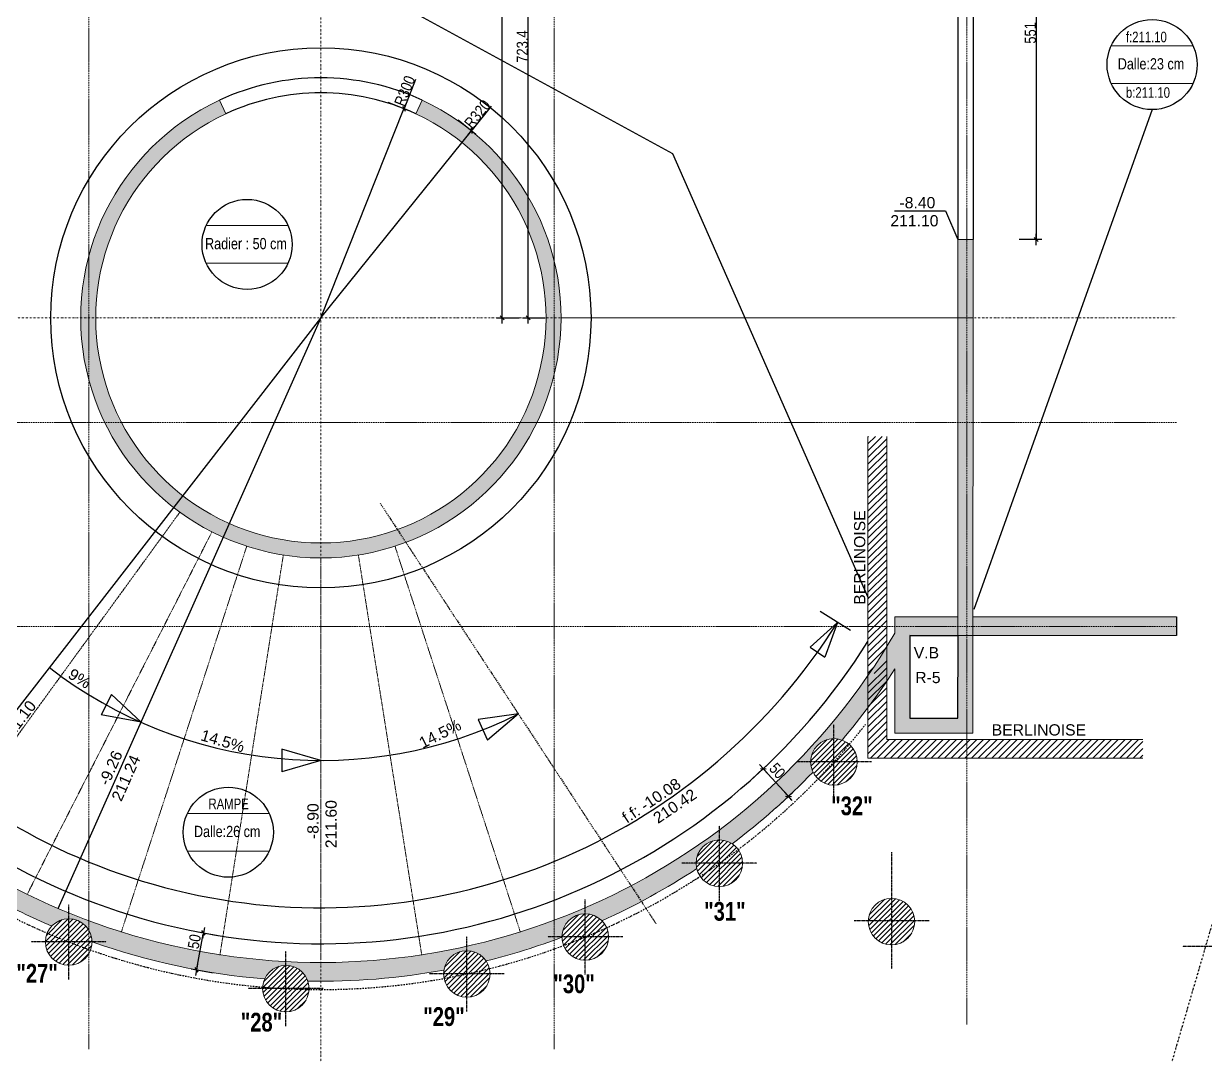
# Model space of a CAD drawing. Header units: millimetres. Extents: x -26249 to 60250, y -21218 to 23336.
# Drawn here: x -8854 to -7279, y 19301 to 20676 of the extents above; entities that cross this region are included whole.
import ezdxf
from ezdxf.enums import TextEntityAlignment as Align

# ---------------------------------------------------------------- set-up
doc = ezdxf.new("R2010")
doc.units = ezdxf.units.MM
for name, pattern in [('CACHEX2', [19.05, 12.7, -6.35]), ('Style de ligne -6', [1.04164, 0.625, -0.20828, 0.06943, -0.13893]), ('TIRETPTX2', [50.8, 25.4, -12.7, 0, -12.7]), ('VW-02', [0.69435, 0.48607, -0.20828])]:
    doc.linetypes.add(name, pattern=pattern)
for name, color, linetype in [('01_cote_gen', 4, 'Continuous'), ('01_linteaux', 2, 'Continuous'), ('01_murs_sup', 2, 'CACHEX2'), ('01_poch_murs', 253, 'Continuous'), ('01_texte', 230, 'Continuous'), ('AA_COTES', 2, 'Continuous')]:
    doc.layers.add(name, color=color, linetype=linetype)
for name, color, linetype, lineweight in [('01_murs_coup', 5, 'Continuous', 60), ('01_PIEUX', 5, 'Continuous', 60), ('B Général', 7, 'Continuous', 5)]:
    doc.layers.add(name, color=color, linetype=linetype, lineweight=lineweight)
doc.styles.add('Eurostile', font='')
doc.styles.add('impact', font='impact.ttf')
doc.styles.add('MATTE_TXT', font='arial.ttf')
doc.styles.add('STYLE2', font='ARIALN.TTF')
doc.styles.get('Eurostile').set_extended_font_data('Eurostile')
doc.dimstyles.new('JB50', dxfattribs={"dimscale": 0.1, "dimtxt": 150, "dimasz": 15, "dimexe": 0.1, "dimexo": 0.1, "dimgap": 0.09, "dimtad": 1, "dimdec": 1, "dimdsep": 46, "dimtxsty": 'STYLE2', "dimblk1": 'BOND_G', "dimblk2": 'BOND_D', "dimsah": 1, "dimcen": 1.5, "dimdle": 0.01, "dimse1": 1, "dimse2": 1, "dimclrd": 4, "dimclre": 2, "dimclrt": 6, "dimazin": 2, "dimtfac": 2.333333, "dimtdec": 1, "dimtix": 1, "dimtmove": 2, "dimatfit": 3, "dimldrblk": 'BOND_G', "dimfxl": 1, "dimtolj": 1, "dimtzin": 0, "dimarcsym": 0})

# ---------------------------------------------------------------- blocks, each defined once
blk = doc.blocks.new('BOND_D')
at = {"layer": 'AA_COTES', "color": 0}
for p, q in [((5, 0), (-5, 0)), ((-1.8, -1.8), (1.8, 1.8)), ((0, 5), (0, -15))]:
    blk.add_line(p, q, dxfattribs=at)
blk = doc.blocks.new('*D96')
at = {"layer": '01_cote_gen', "color": 4, "lineweight": -2, "ltscale": 3, "transparency": 16777216}
for p, q in [((-8230.8, 20566.3), (-8256.1, 20534.8)), ((-8457.6, 20284.2), (-8257, 20533.6))]:
    blk.add_line(p, q, dxfattribs=at)
at = {"layer": 'Defpoints', "color": 0, "ltscale": 3, "transparency": 16777216}
for p in [(-8257, 20533.6), (-8457.6, 20284.2)]:
    blk.add_point(p, dxfattribs=at)
at = {"layer": '01_cote_gen', "color": 4, "lineweight": -2, "ltscale": 3, "transparency": 16777216, "xscale": 1.5, "yscale": 1.5, "zscale": 1.5, "rotation": 231.1900700336635}
blk.add_blockref('BOND_D', (-8257, 20533.6), dxfattribs=at)
at = {"layer": '01_cote_gen', "color": 6, "ltscale": 3, "transparency": 16777216, "insert": (-8248.9, 20555.9), "char_height": 15, "attachment_point": 5, "rotation": 51.1901, "style": 'STYLE2'}
blk.add_mtext('\\A1;R320', dxfattribs=at)
blk = doc.blocks.new('BOND_G')
at = {"layer": 'AA_COTES', "color": 0}
for p, q in [((0, -5), (0, 15)), ((5, 0), (-5, 0)), ((1.8, 1.8), (-1.8, -1.8))]:
    blk.add_line(p, q, dxfattribs=at)
blk = doc.blocks.new('*D360')
at = {"layer": '01_cote_gen', "color": 4, "lineweight": -2, "ltscale": 3, "transparency": 16777216}
blk.add_line((-7504.4, 20938.1), (-7504.4, 20390.1), dxfattribs=at)
at = {"layer": 'Defpoints', "color": 0, "ltscale": 3, "transparency": 16777216}
for p in [(-7536.3, 20939.6), (-7588.6, 20388.6), (-7504.4, 20388.6)]:
    blk.add_point(p, dxfattribs=at)
at = {"layer": '01_cote_gen', "color": 4, "lineweight": -2, "ltscale": 3, "transparency": 16777216, "xscale": 1.5, "yscale": 1.5, "zscale": 1.5}
for name, p, rotation in [('BOND_G', (-7504.4, 20939.6), 90), ('BOND_D', (-7504.4, 20388.6), 270)]:
    blk.add_blockref(name, p, dxfattribs=dict(at, rotation=rotation))
at = {"layer": '01_cote_gen', "color": 6, "ltscale": 3, "transparency": 16777216, "insert": (-7512.1, 20664.1), "char_height": 15, "attachment_point": 5, "rotation": 90, "style": 'STYLE2'}
blk.add_mtext('\\A1;551', dxfattribs=at)
blk = doc.blocks.new('*D368')
at = {"layer": '01_cote_gen', "color": 4, "lineweight": -2, "ltscale": 3, "transparency": 16777216}
blk.add_line((-8622.7, 19416.5), (-8614.3, 19462.8), dxfattribs=at)
at = {"layer": 'Defpoints', "color": 0, "ltscale": 3, "transparency": 16777216}
for p in [(-8614, 19464.3), (-8611.3, 19463.8), (-8620.2, 19414.6)]:
    blk.add_point(p, dxfattribs=at)
at = {"layer": '01_cote_gen', "color": 4, "lineweight": -2, "ltscale": 3, "transparency": 16777216, "xscale": 1.5, "yscale": 1.5, "zscale": 1.5}
for name, p, rotation in [('BOND_D', (-8614, 19464.3), 79.7154607917483), ('BOND_G', (-8623, 19415.1), 259.7154607917483)]:
    blk.add_blockref(name, p, dxfattribs=dict(at, rotation=rotation))
at = {"layer": '01_cote_gen', "color": 6, "ltscale": 3, "transparency": 16777216, "insert": (-8626.1, 19452.9), "char_height": 15, "attachment_point": 5, "rotation": 79.7155, "style": 'STYLE2'}
blk.add_mtext('\\A1;50', dxfattribs=at)
blk = doc.blocks.new('*D369')
at = {"layer": '01_cote_gen', "color": 4, "lineweight": -2, "ltscale": 3, "transparency": 16777216}
blk.add_line((-7867.1, 19682.1), (-7835.4, 19647.4), dxfattribs=at)
at = {"layer": 'Defpoints', "color": 0, "ltscale": 3, "transparency": 16777216}
for p in [(-7877, 19675.1), (-7843.3, 19638.2), (-7834.4, 19646.3)]:
    blk.add_point(p, dxfattribs=at)
at = {"layer": '01_cote_gen', "color": 4, "lineweight": -2, "ltscale": 3, "transparency": 16777216, "xscale": 1.5, "yscale": 1.5, "zscale": 1.5}
for name, p, rotation in [('BOND_G', (-7868.1, 19683.2), 132.3979112276297), ('BOND_D', (-7834.4, 19646.3), 312.3979112276297)]:
    blk.add_blockref(name, p, dxfattribs=dict(at, rotation=rotation))
at = {"layer": '01_cote_gen', "color": 6, "ltscale": 3, "transparency": 16777216, "insert": (-7849.3, 19680.5), "char_height": 15, "attachment_point": 5, "rotation": 312.3979, "style": 'STYLE2'}
blk.add_mtext('\\A1;50', dxfattribs=at)
blk = doc.blocks.new('*D125')
at = {"layer": '01_cote_gen', "color": 4, "lineweight": -2, "ltscale": 3, "transparency": 16777216}
blk.add_line((-8181.3, 20285.7), (-8181.3, 21006.1), dxfattribs=at)
at = {"layer": 'Defpoints', "color": 0, "ltscale": 3, "transparency": 16777216}
for p in [(-8181.3, 21007.6), (-8121.4, 21007.6), (-8114.2, 20284.2)]:
    blk.add_point(p, dxfattribs=at)
at = {"layer": '01_cote_gen', "color": 4, "lineweight": -2, "ltscale": 3, "transparency": 16777216, "xscale": 1.5, "yscale": 1.5, "zscale": 1.5}
for name, p, rotation in [('BOND_D', (-8181.3, 21007.6), 90), ('BOND_G', (-8181.3, 20284.2), 270)]:
    blk.add_blockref(name, p, dxfattribs=dict(at, rotation=rotation))
at = {"layer": '01_cote_gen', "color": 6, "ltscale": 3, "transparency": 16777216, "insert": (-8189, 20645.9), "char_height": 15, "attachment_point": 5, "rotation": 90, "style": 'STYLE2'}
blk.add_mtext('\\A1;723.4', dxfattribs=at)
blk = doc.blocks.new('*D127')
at = {"layer": '01_cote_gen', "color": 4, "lineweight": -2, "ltscale": 3, "transparency": 16777216}
blk.add_line((-8216, 20285.7), (-8216, 21504.7), dxfattribs=at)
at = {"layer": 'Defpoints', "color": 0, "ltscale": 3, "transparency": 16777216}
for p in [(-8216, 21506.2), (-8165.4, 21506.2), (-8266.1, 20284.2)]:
    blk.add_point(p, dxfattribs=at)
at = {"layer": '01_cote_gen', "color": 4, "lineweight": -2, "ltscale": 3, "transparency": 16777216, "xscale": 1.5, "yscale": 1.5, "zscale": 1.5}
for name, p, rotation in [('BOND_D', (-8216, 21506.2), 90), ('BOND_G', (-8216, 20284.2), 270)]:
    blk.add_blockref(name, p, dxfattribs=dict(at, rotation=rotation))
at = {"layer": '01_cote_gen', "color": 6, "ltscale": 3, "transparency": 16777216, "insert": (-8223.5, 20933.6), "char_height": 15, "attachment_point": 5, "rotation": 90, "style": 'STYLE2'}
blk.add_mtext('\\A1;1222', dxfattribs=at)
blk = doc.blocks.new('*D390')
at = {"layer": '01_cote_gen', "color": 4, "lineweight": -2, "ltscale": 3, "transparency": 16777216}
for p, q in [((-8331.4, 20602), (-8346.3, 20564.4)), ((-8457.6, 20284.2), (-8346.8, 20563.1))]:
    blk.add_line(p, q, dxfattribs=at)
at = {"layer": 'Defpoints', "color": 0, "ltscale": 3, "transparency": 16777216}
for p in [(-8346.8, 20563.1), (-8457.6, 20284.2)]:
    blk.add_point(p, dxfattribs=at)
at = {"layer": '01_cote_gen', "color": 4, "lineweight": -2, "ltscale": 3, "transparency": 16777216, "xscale": 1.5, "yscale": 1.5, "zscale": 1.5, "rotation": 248.3356459759914}
blk.add_blockref('BOND_D', (-8346.8, 20563.1), dxfattribs=at)
at = {"layer": '01_cote_gen', "color": 6, "ltscale": 3, "transparency": 16777216, "insert": (-8345.7, 20586.8), "char_height": 15, "attachment_point": 5, "rotation": 68.3356, "style": 'STYLE2'}
blk.add_mtext('\\A1;R300', dxfattribs=at)

msp = doc.modelspace()

# ---------------------------------------------------------------- hatches: boundary and pattern name
at = {"layer": '01_poch_murs', "ltscale": 3}
h = msp.add_hatch(color=256, dxfattribs=at)
h.dxf.hatch_style = 1
h.paths.add_polyline_path([(-8448.556, 21941.019, -0.07397164), (-8457.58, 21942.362), (-8457.58, 21927.895, -0.00212721), (-8448.556, 21932.255)])
h.paths.add_polyline_path([(-8230.64, 22011.117), (-8235.35, 22035.713, 0.00914903), (-8277.816, 22024.154, -0.39481521), (-8308.747, 21995.22), (-8308.747, 21988.383, -0.01727336)])
h.paths.add_polyline_path([(-8225.63, 22038.125, 0.00208166), (-8235.35, 22035.713), (-8230.64, 22011.117, -0.00212598), (-8220.922, 22013.54)])
h.paths.add_polyline_path([(-7232.972, 20126.732), (-7202.992, 20126.732), (-7202.992, 20164.232), (-7232.972, 20164.232)], flags=9)
h.paths.add_polyline_path([(-7233.235, 20735.945), (-7202.699, 20735.945), (-7202.699, 20775.02), (-7233.235, 20775.02)], flags=9)
h.paths.add_polyline_path([(-7232.972, 20884.732), (-7203.008, 20884.732), (-7203.008, 20922.232), (-7232.972, 20922.232)], flags=9)
h.paths.add_polyline_path([(-7233.158, 21494.732), (-7204.212, 21494.732), (-7204.212, 21532.232), (-7233.158, 21532.232)], flags=9)
h.paths.add_polyline_path([(-7919.834, 21054.818), (-7887.677, 21054.818), (-7887.677, 21107.318), (-7919.834, 21107.318)], flags=9)
h.paths.add_polyline_path([(-8050.667, 19604.361), (-7970.729, 19658.029), (-7983.698, 19677.346), (-8063.636, 19623.678)], flags=9)
h.paths.add_polyline_path([(-7329.452, 21874.57), (-7287.372, 21874.57), (-7287.372, 21927.07), (-7329.452, 21927.07)], flags=9)
h.paths.add_polyline_path([(-8008.48, 21949.29), (-7936.728, 21949.29), (-7936.728, 21972.266), (-8008.48, 21972.266)], flags=9)
h.paths.add_polyline_path([(-8042.643, 21972.749), (-7946.356, 21972.749), (-7946.356, 21996.032), (-8042.643, 21996.032)], flags=9)
h.paths.add_polyline_path([(-7671.479, 21948.377), (-7599.728, 21948.377), (-7599.728, 21971.353), (-7671.479, 21971.353)], flags=9)
h.paths.add_polyline_path([(-7705.64, 21971.849), (-7609.358, 21971.849), (-7609.358, 21995.117), (-7705.64, 21995.117)], flags=9)
h.paths.add_polyline_path([(-7727.917, 19897.988), (-7727.917, 20031.52), (-7751.2, 20031.52), (-7751.2, 19897.988)], flags=9)
h.paths.add_polyline_path([(-7567.544, 19723.359), (-7434.013, 19723.359), (-7434.013, 19746.642), (-7567.544, 19746.642)], flags=9)
h.paths.add_polyline_path([(-7669.371, 19793.263), (-7627.978, 19793.263), (-7627.978, 19816.147), (-7669.371, 19816.147)], flags=9)
h.paths.add_polyline_path([(-7671.307, 19826.583), (-7630.032, 19826.583), (-7630.032, 19849.083), (-7671.307, 19849.083)], flags=9)
h.paths.add_polyline_path([(-8068.713, 20909.995), (-8001.241, 20909.995), (-8001.241, 20947.495), (-8068.713, 20947.495)], flags=9)
h.paths.add_polyline_path([(-8069.447, 21067.233), (-8000.508, 21067.233), (-8000.508, 21106.216), (-8069.447, 21106.216)], flags=9)
h.paths.add_polyline_path([(-8043.636, 21428.455), (-7975.847, 21428.455), (-7975.847, 21466.673), (-8043.636, 21466.673)], flags=9)
h.paths.add_polyline_path([(-8421.601, 21092.95), (-8357.882, 21092.95), (-8357.882, 21130.45), (-8421.601, 21130.45)], flags=9)
h.paths.add_polyline_path([(-7345.028, 21785.532), (-7345.028, 21857.284), (-7368.004, 21857.284), (-7368.004, 21785.532)], flags=9)
h.paths.add_polyline_path([(-7368.116, 21786.604), (-7368.116, 21853.679), (-7391.092, 21853.679), (-7391.092, 21786.604)], flags=9)
h.paths.add_polyline_path([(-8100.536, 21800.65), (-8111.287, 21871.592), (-8134.003, 21868.149), (-8123.252, 21797.208)], flags=9)
h.paths.add_polyline_path([(-8121.465, 21799.238), (-8129.769, 21854.033), (-8152.485, 21850.591), (-8144.181, 21795.795)], flags=9)
h.paths.add_polyline_path([(-7746.067, 21776.088), (-7696.222, 21776.088), (-7696.222, 21799.801), (-7746.067, 21799.801)], flags=9)
h.paths.add_polyline_path([(-7702.508, 20983.116), (-7630.756, 20983.116), (-7630.756, 21006.092), (-7702.508, 21006.092)], flags=9)
h.paths.add_polyline_path([(-7690.387, 21007.248), (-7634.965, 21007.248), (-7634.965, 21030.224), (-7690.387, 21030.224)], flags=9)
h.paths.add_polyline_path([(-7702.508, 20402.116), (-7630.756, 20402.116), (-7630.756, 20425.092), (-7702.508, 20425.092)], flags=9)
h.paths.add_polyline_path([(-7690.387, 20426.248), (-7634.965, 20426.248), (-7634.965, 20449.224), (-7690.387, 20449.224)], flags=9)
h.paths.add_polyline_path([(-7388.317, 20574.045), (-7313.601, 20574.045), (-7313.601, 20595.191), (-7388.317, 20595.191)], flags=9)
h.paths.add_polyline_path([(-7399.462, 20611.262), (-7303.288, 20611.262), (-7303.288, 20634.253), (-7399.462, 20634.253)], flags=9)
h.paths.add_polyline_path([(-7388.317, 20648.115), (-7317.36, 20648.115), (-7317.36, 20669.261), (-7388.317, 20669.261)], flags=9)
h.paths.add_polyline_path([(-8323.511, 19704.016), (-8263.278, 19734.085), (-8273.87, 19755.301), (-8334.102, 19725.232)], flags=9)
h.paths.add_polyline_path([(-7041.625, 20149.784), (-6973.759, 20149.784), (-6973.759, 20188.002), (-7041.625, 20188.002)], flags=9)
h.paths.add_polyline_path([(-7052.255, 20358.063), (-6988.218, 20358.063), (-6988.218, 20396.281), (-7052.255, 20396.281)], flags=9)
h.paths.add_polyline_path([(-7024.093, 20481.452), (-6954.907, 20481.452), (-6954.907, 20520.388), (-7024.093, 20520.388)], flags=9)
h.paths.add_polyline_path([(-6969.427, 20625.601), (-6903.893, 20625.601), (-6903.893, 20664.561), (-6969.427, 20664.561)], flags=9)
h.paths.add_polyline_path([(-6914.545, 20768.612), (-6849.235, 20768.612), (-6849.235, 20807.548), (-6914.545, 20807.548)], flags=9)
h.paths.add_polyline_path([(-6877.426, 20915.236), (-6817.119, 20915.236), (-6817.119, 20952.736), (-6877.426, 20952.736)], flags=9)
h.paths.add_polyline_path([(-6843.451, 21059.753), (-6777.917, 21059.753), (-6777.917, 21098.712), (-6843.451, 21098.712)], flags=9)
h.paths.add_polyline_path([(-6809.591, 21180.352), (-6744.458, 21180.352), (-6744.458, 21218.57), (-6809.591, 21218.57)], flags=9)
h = msp.add_hatch(color=256, dxfattribs=at)
h.dxf.hatch_style = 1
h.paths.add_polyline_path([(-8322.512, 20574.339), (-8330.954, 20556.208, -0.29163258), (-8157.58, 20284.242), (-8146.63, 20284.242), (-8146.63, 20359.81, 0.22799345)])
h.paths.add_polyline_path([(-8146.63, 20284.242), (-8157.58, 20284.242, -0.12135619), (-8191.907, 20144.894), (-8169.513, 20144.894, 0.05308695), (-8146.63, 20208.673)])
h.paths.add_polyline_path([(-8137.58, 20284.242), (-8146.63, 20284.242), (-8146.63, 20208.673, 0.05967155)])
h.paths.add_polyline_path([(-8146.63, 20359.81), (-8146.63, 20284.242), (-8137.58, 20284.242, 0.05967155)])
h.paths.add_polyline_path([(-8169.513, 20144.894), (-8191.907, 20144.894, -0.27884077), (-8457.58, 19984.242), (-8457.58, 19964.242, 0.28762041)])
h.paths.add_polyline_path([(-8457.58, 19984.242, -0.27884077), (-8723.252, 20144.894), (-8745.646, 20144.894, 0.28762041), (-8457.58, 19964.242)])
h.paths.add_polyline_path([(-8584.205, 20556.208), (-8592.647, 20574.339, 0.22169673), (-8766.628, 20367.243), (-8766.628, 20284.242), (-8757.58, 20284.242, -0.29163258)])
h.paths.add_polyline_path([(-8766.628, 20367.243, 0.06568881), (-8777.58, 20284.242), (-8766.628, 20284.242)])
h.paths.add_polyline_path([(-8766.628, 20284.242), (-8777.58, 20284.242, 0.06568881), (-8766.628, 20201.241)])
h.paths.add_polyline_path([(-8757.58, 20284.242), (-8766.628, 20284.242), (-8766.628, 20201.241, 0.04707821), (-8745.646, 20144.894), (-8723.252, 20144.894, -0.12135619)])
h = msp.add_hatch(color=256, dxfattribs=at)
h.dxf.hatch_style = 1
h.paths.add_polyline_path([(-7588.564, 20388.602), (-7608.564, 20388.602), (-7608.565, 20284.242), (-7588.565, 20284.242)])
h.paths.add_polyline_path([(-7588.565, 20284.242), (-7608.565, 20284.242), (-7608.566, 20144.894), (-7588.566, 20144.894)])
h = msp.add_hatch(color=256, dxfattribs=at)
h.dxf.hatch_style = 1
h.paths.add_polyline_path([(-8146.63, 19454.648), (-8146.63, 19481.295, -0.08988956), (-8457.58, 19424.938), (-8457.58, 19399.938, 0.04526016), (-8293.662, 19414.806, -0.67849209), (-8237.346, 19426.959, 0.02604617)])
h.paths.add_polyline_path([(-8474.935, 19400.103, 0.00476298), (-8457.58, 19399.938), (-8457.58, 19424.938, -0.08931239), (-8766.628, 19480.585), (-8766.628, 19467.789, -0.13008306), (-8762.484, 19452.477, 0.06483466), (-8532.472, 19403.022, -0.67849209)])
h.paths.add_polyline_path([(-9227.718, 19872.894), (-9236.719, 19872.894, -0.01849545), (-9236.634, 19870.602, -0.17536086), (-9243.812, 19850.765, 0.01836853), (-9207.915, 19794.297, -0.49138029), (-9169.062, 19764.308, -0.14032709), (-9173.759, 19747.903, 0.03953732), (-9076.203, 19642.189, -0.56206299), (-9030.959, 19614.655, -0.08428614), (-9032.696, 19604.424, 0.03011723), (-8943.648, 19540.446, -0.62413653), (-8893.614, 19515.977, -0.03818521), (-8893.975, 19511.263, 0.02375935), (-8816.136, 19473.467, -0.50393185), (-8766.628, 19467.789), (-8766.628, 19480.585, -0.17612289)])
h.paths.add_polyline_path([(-9327.881, 20144.894), (-9333.27, 20144.894, -0.08208068), (-9331.622, 20134.919, -0.25539534), (-9345.878, 20108.83, 0.06071622), (-9271.327, 19901.382, -0.42758212), (-9236.719, 19872.894), (-9227.718, 19872.894, -0.08234246)])
h = msp.add_hatch(color=256, dxfattribs=at)
h.dxf.hatch_style = 1
h.paths.add_polyline_path([(-7317.385, 19885.64), (-7588.568, 19885.64), (-7588.568, 19872.894), (-7317.385, 19872.894)])
h.paths.add_polyline_path([(-7317.385, 19872.894), (-7588.568, 19872.894), (-7588.568, 19860.64), (-7317.385, 19860.64)])
h.paths.add_polyline_path([(-7588.568, 19885.64), (-7588.566, 20144.894), (-7608.566, 20144.894), (-7608.568, 19872.894), (-7588.568, 19872.894)])
h.paths.add_polyline_path([(-7588.568, 19872.894), (-7608.568, 19872.894), (-7608.568, 19860.64), (-7588.568, 19860.64)])
h = msp.add_hatch(dxfattribs=at)
h.set_pattern_fill('ANSI31', color=256, scale=2)
h.set_pattern_definition([(45, (-31269.196, 30763.372), (-4.490128, 4.490128), [])])
h.paths.add_polyline_path([(-7703.57, 20126.114), (-7728.57, 20126.114), (-7728.57, 20028.336), (-7703.57, 20019.577)])
h.paths.add_polyline_path([(-7703.57, 20019.577), (-7728.57, 20028.336), (-7728.57, 19898.916), (-7703.57, 19884.803)])
h.paths.add_polyline_path([(-7728.57, 19898.916), (-7728.57, 19880.275), (-7728.278, 19880.114), (-7703.57, 19880.114), (-7703.57, 19884.803)])
h.paths.add_polyline_path([(-7703.57, 19880.098), (-7728.249, 19880.098), (-7714.349, 19872.405), (-7703.57, 19872.405)])
h.paths.add_polyline_path([(-7703.57, 19866.439), (-7714.349, 19872.405), (-7728.57, 19872.405), (-7728.57, 19860.114), (-7703.57, 19860.114)])
h.paths.add_polyline_path([(-7703.57, 19860.114), (-7728.57, 19860.114), (-7728.57, 19806.921, 0.01290059), (-7703.57, 19845.191)])
h.paths.add_polyline_path([(-7728.249, 19880.098), (-7728.57, 19880.098), (-7728.57, 19872.405), (-7714.349, 19872.405)])
h.paths.add_polyline_path([(-7703.57, 19799.186), (-7703.57, 19835.739, -0.01266279), (-7728.57, 19798.174), (-7728.57, 19764.129, 0.01181775)])
h.paths.add_polyline_path([(-7703.57, 19779.833), (-7703.57, 19799.186, -0.01181775), (-7728.57, 19764.129), (-7728.57, 19745.977, 0.01141312)])
h.paths.add_polyline_path([(-7703.57, 19779.833, -0.01141312), (-7728.57, 19745.977), (-7728.57, 19697.405), (-7608.57, 19697.405), (-7608.57, 19722.405), (-7703.57, 19722.405)])
h.paths.add_polyline_path([(-7596.614, 19722.405), (-7608.57, 19722.405), (-7608.57, 19697.405), (-7596.614, 19697.405)])
h.paths.add_polyline_path([(-7580.065, 19722.405), (-7596.614, 19722.405), (-7596.614, 19697.405), (-7580.065, 19697.405)])
h.paths.add_polyline_path([(-7407.489, 19722.405), (-7580.065, 19722.405), (-7580.065, 19697.405), (-7407.489, 19697.405)])
h.paths.add_polyline_path([(-7362.04, 19722.405), (-7407.489, 19722.405), (-7407.489, 19697.405), (-7362.04, 19697.405)])
h.paths.add_polyline_path([(-7703.57, 19872.405), (-7714.349, 19872.405), (-7703.57, 19866.439)], flags=17)
h = msp.add_hatch(color=256, dxfattribs=at)
h.dxf.hatch_style = 1
h.paths.add_polyline_path([(-7692.564, 19816.295), (-7692.564, 19730.602), (-7588.569, 19730.602), (-7588.568, 19860.64), (-7608.504, 19860.64), (-7608.569, 19750.602), (-7672.564, 19750.602), (-7672.564, 19860.64), (-7608.568, 19860.64), (-7608.568, 19872.894), (-7692.564, 19872.894), (-7692.564, 19864.007, -0.17255069), (-8146.63, 19481.295), (-8146.63, 19454.648, 0.00303731), (-8136.25, 19458.489, -0.00345908), (-8136.253, 19458.918, -0.67362463), (-8083.006, 19480.507, 0.03963136), (-7956.672, 19550.009, -0.05889175), (-7957.526, 19557.236, -0.59579386), (-7909.577, 19583.192, 0.03959186), (-7801.717, 19678.668, -0.11470675), (-7804.896, 19692.343, -0.52307561), (-7763.064, 19721.388, 0.03247821)])
h.paths.add_polyline_path([(-7608.568, 19885.64), (-7692.564, 19885.64), (-7692.564, 19872.894), (-7608.568, 19872.894)])
at = {"layer": '01_poch_murs'}
h = msp.add_hatch(dxfattribs=at)
h.set_pattern_fill('ANSI31', color=256, scale=1.5)
h.set_pattern_definition([(45, (-25982.588, 28395.61), (-3.367596, 3.367596), [])])
h.paths.add_polyline_path([(-7773.896, 19723.343, 0.41421356), (-7804.896, 19692.343), (-7773.896, 19692.343)])
h.paths.add_polyline_path([(-7773.896, 19692.343), (-7804.896, 19692.343, 0.41421356), (-7773.896, 19661.343)])
h.paths.add_polyline_path([(-7773.896, 19723.343), (-7773.896, 19692.343), (-7742.896, 19692.343, 0.41421356)])
h.paths.add_polyline_path([(-7742.896, 19692.343), (-7773.896, 19692.343), (-7773.896, 19661.343, 0.41421356)])
h = msp.add_hatch(dxfattribs=at)
h.set_pattern_fill('ANSI31', color=256, scale=1.5)
h.set_pattern_definition([(45, (-26135.2187, 28260.5037), (-3.367596, 3.367596), [])])
h.paths.add_polyline_path([(-7926.526, 19588.236, 0.41421356), (-7957.526, 19557.236), (-7926.526, 19557.236)])
h.paths.add_polyline_path([(-7926.526, 19557.236), (-7957.526, 19557.236, 0.41421356), (-7926.526, 19526.236)])
h.paths.add_polyline_path([(-7926.526, 19588.236), (-7926.526, 19557.236), (-7895.526, 19557.236, 0.41421356)])
h.paths.add_polyline_path([(-7895.526, 19557.236), (-7926.526, 19557.236), (-7926.526, 19526.236, 0.41421356)])
h = msp.add_hatch(dxfattribs=at)
h.set_pattern_fill('ANSI31', color=256, scale=1.5)
h.set_pattern_definition([(45, (-25905.8573, 28182.718), (-3.367596, 3.367596), [])])
h.paths.add_polyline_path([(-7697.165, 19510.45, 0.41421356), (-7728.165, 19479.45), (-7697.165, 19479.45)])
h.paths.add_polyline_path([(-7697.165, 19479.45), (-7728.165, 19479.45, 0.41421356), (-7697.165, 19448.45)])
h.paths.add_polyline_path([(-7697.165, 19510.45), (-7697.165, 19479.45), (-7666.165, 19479.45, 0.41421356)])
h.paths.add_polyline_path([(-7666.165, 19479.45), (-7697.165, 19479.45), (-7697.165, 19448.45, 0.41421356)])
h = msp.add_hatch(dxfattribs=at)
h.set_pattern_fill('ANSI31', color=256, scale=1.5)
h.set_pattern_definition([(45, (-27002.1757, 28155.5715), (-3.367596, 3.367596), [])])
h.paths.add_polyline_path([(-8793.483, 19483.304, 0.41421356), (-8824.483, 19452.304), (-8793.483, 19452.304)])
h.paths.add_polyline_path([(-8793.483, 19452.304), (-8824.483, 19452.304, 0.41421356), (-8793.483, 19421.304)])
h.paths.add_polyline_path([(-8793.483, 19483.304), (-8793.483, 19452.304), (-8762.483, 19452.304, 0.41421356)])
h.paths.add_polyline_path([(-8762.483, 19452.304), (-8793.483, 19452.304), (-8793.483, 19421.304, 0.41421356)])
h = msp.add_hatch(dxfattribs=at)
h.set_pattern_fill('ANSI31', color=256, scale=1.5)
h.set_pattern_definition([(45, (-26313.9456, 28162.186), (-3.367596, 3.367596), [])])
h.paths.add_polyline_path([(-8105.253, 19489.918, 0.41421356), (-8136.253, 19458.918), (-8105.253, 19458.918)])
h.paths.add_polyline_path([(-8105.253, 19458.918), (-8136.253, 19458.918, 0.41421356), (-8105.253, 19427.918)])
h.paths.add_polyline_path([(-8105.253, 19489.918), (-8105.253, 19458.918), (-8074.253, 19458.918, 0.41421356)])
h.paths.add_polyline_path([(-8074.253, 19458.918), (-8105.253, 19458.918), (-8105.253, 19427.918, 0.41421356)])
h = msp.add_hatch(dxfattribs=at)
h.set_pattern_fill('ANSI31', color=256, scale=1.5)
h.set_pattern_definition([(45, (-26471.78, 28112.9526), (-3.367596, 3.367596), [])])
h.paths.add_polyline_path([(-8263.088, 19440.685, 0.41421356), (-8294.088, 19409.685), (-8263.088, 19409.685)])
h.paths.add_polyline_path([(-8263.088, 19409.685), (-8294.088, 19409.685, 0.41421356), (-8263.088, 19378.685)])
h.paths.add_polyline_path([(-8263.088, 19440.685), (-8263.088, 19409.685), (-8232.088, 19409.685, 0.41421356)])
h.paths.add_polyline_path([(-8232.088, 19409.685), (-8263.088, 19409.685), (-8263.088, 19378.685, 0.41421356)])
h = msp.add_hatch(dxfattribs=at)
h.set_pattern_fill('ANSI31', color=256, scale=1.5)
h.set_pattern_definition([(45, (-26712.976, 28093.3893), (-3.367596, 3.367596), [])])
h.paths.add_polyline_path([(-8504.284, 19421.122, 0.41421356), (-8535.284, 19390.122), (-8504.284, 19390.122)])
h.paths.add_polyline_path([(-8504.284, 19390.122), (-8535.284, 19390.122, 0.41421356), (-8504.284, 19359.122)])
h.paths.add_polyline_path([(-8504.284, 19421.122), (-8504.284, 19390.122), (-8473.284, 19390.122, 0.41421356)])
h.paths.add_polyline_path([(-8473.284, 19390.122), (-8504.284, 19390.122), (-8504.284, 19359.122, 0.41421356)])

# ---------------------------------------------------------------- linework, layer by layer
at = {"layer": '01_linteaux'}
msp.add_line((-7608.563, 20939.602), (-7608.564, 20388.584), dxfattribs=at)
at = {"layer": '01_linteaux', "linetype": 'TIRETPTX2', "ltscale": 0.05}
msp.add_line((-8378.65, 20037.361), (-8011.15, 19476.861), dxfattribs=at)
at = {"layer": '01_linteaux', "linetype": 'TIRETPTX2', "ltscale": 0.01}
for p, q in [((-7773.896, 19642.343), (-7773.896, 19742.343)), ((-7723.896, 19692.343), (-7823.896, 19692.343)), ((-7926.526, 19507.236), (-7926.526, 19607.236)), ((-7697.165, 19571.999), (-7697.165, 19416.292)), ((-7876.526, 19557.236), (-7976.526, 19557.236)), ((-8793.483, 19402.304), (-8793.483, 19502.304)), ((-8105.253, 19408.918), (-8105.253, 19508.918)), ((-7647.165, 19480.385), (-7747.165, 19480.385)), ((-8743.483, 19452.304), (-8843.483, 19452.304)), ((-8263.088, 19359.685), (-8263.088, 19459.685)), ((-8055.253, 19458.918), (-8155.253, 19458.918)), ((-8504.284, 19340.122), (-8504.284, 19440.122)), ((-7182.974, 19446.439), (-7309.29, 19446.439)), ((-8213.088, 19409.685), (-8313.088, 19409.685)), ((-8454.284, 19390.122), (-8554.284, 19390.122))]:
    msp.add_line(p, q, dxfattribs=at)
at = {"layer": '01_linteaux'}
msp.add_circle((-8457.58, 20284.242), 360, dxfattribs=at)
for centre, radius, start, end in [((-8457.58, 20284.242), 320, 65.03362, 114.96638), ((-8457.58, 20284.242), 300, 65.03362, 114.96638), ((-8457.58, 20310.938), 861, 190.90223, 327.854668)]:
    msp.add_arc(centre, radius, start, end, dxfattribs=at)
at = {"layer": '01_linteaux', "linetype": 'TIRETPTX2', "ltscale": 0.07}
msp.add_arc((-8457.58, 20310.938), 922, 186.438912, 321.928747, dxfattribs=at)
at = {"layer": '01_linteaux', "color": 5, "linetype": 'TIRETPTX2', "ltscale": 0.1}
msp.add_open_spline([(-7388.141, 19070.361), (-7233.842, 19599.072), (-7079.543, 20127.784)], degree=2, dxfattribs=at)
at = {"layer": '01_murs_coup', "linetype": 'TIRETPTX2', "lineweight": 5, "ltscale": 0.1}
for p, q in [((-8457.58, 22104), (-8457.58, 19006.33)), ((-9570.722, 20284.242), (-7317.385, 20284.242))]:
    msp.add_line(p, q, dxfattribs=at)
at = {"layer": '01_murs_coup', "linetype": 'Continuous', "lineweight": 5}
for p, q in [((-7404.394, 20646.935), (-7295.376, 20646.935)), ((-7404.394, 20596.786), (-7295.376, 20596.786)), ((-8592.647, 20574.339), (-8584.205, 20556.208)), ((-8322.512, 20574.339), (-8330.954, 20556.208)), ((-8610.368, 20407.257), (-8501.35, 20407.257)), ((-7608.569, 19750.602), (-7608.564, 20388.602)), ((-7608.569, 19750.602), (-7608.564, 20388.584)), ((-7608.564, 20388.602), (-7588.634, 20388.602)), ((-7598.564, 20388.602), (-7588.634, 20388.602)), ((-7588.569, 19730.602), (-7588.564, 20388.584)), ((-7588.569, 19730.602), (-7588.564, 20388.584)), ((-8610.368, 20357.107), (-8501.35, 20357.107)), ((-7728.57, 19697.405), (-7728.57, 20126.114)), ((-7703.57, 19722.405), (-7703.57, 20126.114)), ((-7608.568, 19885.64), (-7692.564, 19885.64)), ((-7608.568, 19885.64), (-7692.564, 19885.64)), ((-7692.564, 19885.64), (-7692.564, 19864.007)), ((-7317.385, 19885.64), (-7588.568, 19885.64)), ((-7317.385, 19860.64), (-7672.564, 19860.64)), ((-7317.385, 19860.64), (-7672.564, 19860.64)), ((-7672.564, 19860.64), (-7672.564, 19750.602)), ((-7672.564, 19860.64), (-7672.564, 19750.602)), ((-7692.564, 19816.295), (-7692.564, 19730.602)), ((-7692.564, 19816.295), (-7692.564, 19730.602)), ((-7672.564, 19750.602), (-7608.569, 19750.602)), ((-7672.564, 19750.602), (-7608.569, 19750.602)), ((-7362.04, 19722.405), (-7703.57, 19722.405)), ((-7692.564, 19730.602), (-7588.569, 19730.602)), ((-7692.564, 19730.602), (-7588.569, 19730.602)), ((-7362.04, 19697.405), (-7728.57, 19697.405)), ((-8635.394, 19623.654), (-8526.376, 19623.654)), ((-8635.394, 19573.505), (-8526.376, 19573.505))]:
    msp.add_line(p, q, dxfattribs=at)
at = {"layer": '01_murs_coup', "linetype": 'Continuous', "lineweight": 5, "flags": 128}
msp.add_lwpolyline([(-7672.564, 19860.602), (-7608.569, 19860.602), (-7608.569, 19750.602), (-7672.564, 19750.602)], close=True, dxfattribs=at)
at = {"layer": '01_murs_coup', "linetype": 'Continuous', "lineweight": 5}
for centre, radius, start, end in [((-8457.58, 20284.242), 320, 114.96638, 65.03362), ((-8457.58, 20284.242), 300, 114.96638, 65.03362), ((-8457.58, 20310.938), 886, 190.766696, 329.706046), ((-8457.58, 20310.938), 911, 319.673279, 327.11412), ((-8457.58, 20310.938), 911, 306.980249, 316.049299), ((-8457.58, 20310.938), 911, 294.278182, 303.35627), ((-8457.58, 20310.938), 911, 241.377998, 246.822215), ((-8457.58, 20310.938), 911, 250.446194, 265.284435), ((-8457.58, 20310.938), 911, 283.989769, 290.653861), ((-8457.58, 20310.938), 911, 268.908414, 280.36579)]:
    msp.add_arc(centre, radius, start, end, dxfattribs=at)
at = {"layer": '01_murs_sup', "ltscale": 0.05}
msp.add_line((-7588.565, 20957.64), (-7588.564, 20388.584), dxfattribs=at)
at = {"layer": '01_PIEUX', "linetype": 'Continuous', "lineweight": 5}
for centre in [(-7773.896, 19692.343), (-7926.526, 19557.236), (-7697.165, 19479.45), (-8793.483, 19452.304), (-8105.253, 19458.918), (-8263.088, 19409.685), (-8504.284, 19390.122)]:
    msp.add_circle(centre, 31, dxfattribs=at)
at = {"layer": '01_poch_murs', "linetype": 'CACHEX2', "lineweight": 5, "ltscale": 0.1}
for p, q in [((-8645.671, 20024.868), (-8965.581, 19584.549)), ((-8602.856, 19998.631), (-8848.979, 19515.589)), ((-8556.465, 19979.415), (-8723.511, 19465.301)), ((-8507.639, 19967.693), (-8592.054, 19434.714)), ((-8407.52, 19967.693), (-8323.105, 19434.714)), ((-8358.694, 19979.415), (-8191.648, 19465.301)), ((-8457.58, 19963.753), (-8457.58, 19428.913))]:
    msp.add_line(p, q, dxfattribs=at)
at = {"layer": '01_poch_murs', "ltscale": 3}
for p, q in [((-7317.385, 19885.64), (-7317.385, 19860.64)), ((-7608.569, 19860.602), (-7672.564, 19860.64)), ((-7672.564, 19860.64), (-7672.564, 19750.602)), ((-7608.569, 19750.602), (-7608.504, 19860.602)), ((-7672.564, 19750.602), (-7608.569, 19750.602))]:
    msp.add_line(p, q, dxfattribs=at)
at = {"layer": '01_texte'}
for p, q in [((-8611.168, 20842.894), (-7988.831, 20503.536)), ((-7349.885, 20561.861), (-7587.568, 19895.602)), ((-7988.831, 20503.536), (-7728.57, 19911.76)), ((-7693.385, 20426.861), (-7625.385, 20426.861)), ((-7625.385, 20426.861), (-7608.564, 20388.602)), ((-8987.58, 19600.941), (-8457.563, 20283.774)), ((-8807.58, 19496.999), (-8457.58, 20283.753)), ((-7751.697, 19867.36), (-7792.265, 19892.853)), ((-7769.138, 19878.32), (-7805.538, 19845.062)), ((-7769.138, 19878.32), (-7785.878, 19831.942)), ((-7805.538, 19845.062), (-7785.878, 19831.942)), ((-8736.641, 19782.015), (-8750.273, 19755.2)), ((-8697.21, 19745.096), (-8736.641, 19782.015)), ((-8697.21, 19745.096), (-8750.273, 19755.2)), ((-8194.323, 19756.23), (-8247.834, 19748.856)), ((-8247.834, 19748.856), (-8235.592, 19721.378)), ((-8194.323, 19756.23), (-8235.592, 19721.378)), ((-8457.58, 19694.242), (-8509.46, 19709.282)), ((-8509.46, 19709.282), (-8509.46, 19679.201)), ((-8457.58, 19694.242), (-8509.46, 19679.201))]:
    msp.add_line(p, q, dxfattribs=at)
for centre in [(-7349.885, 20621.861), (-8555.859, 20382.182), (-8580.885, 19598.579)]:
    msp.add_circle(centre, 60, dxfattribs=at)
for centre, radius, start, end in [((-8457.58, 20310.938), 813.087, 191.179286, 327.854668), ((-8457.58, 20284.242), 590, 232.210419, 296.500029)]:
    msp.add_arc(centre, radius, start, end, dxfattribs=at)
at = {"layer": 'B Général', "color": 1, "linetype": 'Style de ligne -6', "lineweight": 13, "ltscale": 3}
for p, q in [((-7596.614, 19342.066), (-7596.614, 22337.07)), ((-8766.628, 19309.259), (-8766.628, 22304.263)), ((-8146.63, 19309.259), (-8146.63, 22304.263)), ((-7317.385, 20144.894), (-9636.017, 20144.894)), ((-7317.385, 19872.894), (-9636.017, 19872.894))]:
    msp.add_line(p, q, dxfattribs=at)
at = {"layer": 'B Général', "color": 1, "linetype": 'VW-02', "lineweight": 13, "true_color": 0xff0000}
msp.add_line((-7590.626, 20284.242), (-8137.58, 20284.242), dxfattribs=at)

# ---------------------------------------------------------------- texts
at = {"layer": '01_texte', "style": 'Eurostile', "width": 0.8}
for s, p in [('f:211.10', (-7384.793, 20651.639)), ('b:211.10', (-7384.793, 20577.569)), ('RAMPE', (-8607.261, 19629.306))]:
    msp.add_text(s, height=14.0973, rotation=0, dxfattribs=at).set_placement(p)
at = {"layer": '01_texte', "style": 'MATTE_TXT', "width": 0.8}
for s, p in [('Dalle:23 cm', (-7351.375, 20610.919)), ('Radier : 50 cm', (-8557.349, 20371.241)), ('Dalle:26 cm', (-8582.375, 19587.638))]:
    msp.add_text(s, height=15, dxfattribs=at).set_placement(p, align=Align.BOTTOM_CENTER)
at = {"layer": '01_texte', "style": 'MATTE_TXT'}
for s, p in [('-8.40', (-7686.557, 20430.333)), ('211.10', (-7698.678, 20406.201)), ('V.B', (-7667.557, 19830.333)), ('R-5', (-7665.557, 19797.333)), ('BERLINOISE', (-7563.664, 19727.496))]:
    msp.add_text(s, height=15, dxfattribs=at).set_placement(p)
for s, rotation, p in [('BERLINOISE', 90, (-7732.053, 19901.869)), ('9%%%', 328.098775, (-8795.824, 19805.177)), ('211.10', 52.825471, (-8874.521, 19715.831)), ('14.5%%%', 26.529248, (-8321.987, 19709.811)), ('14.5%%%', 343.589031, (-8618.882, 19721.455)), ('-9.26', 66.095402, (-8740.621, 19659.387)), ('211.24', 66.095402, (-8723.471, 19638.527)), ('f.f: -10.08', 33.876301, (-8049.751, 19609.954)), ('210.42', 33.876301, (-8008.319, 19609.44)), ('-8.90', 90, (-8460.592, 19589.424)), ('211.60', 90, (-8436.461, 19577.303))]:
    msp.add_text(s, height=15, rotation=rotation, dxfattribs=at).set_placement(p)
at = {"layer": '01_texte', "style": 'impact'}
for s, p in [('"32"', (-7749.937, 19613.804)), ('"31"', (-7919.201, 19473.176)), ('"27"', (-8835.669, 19390.553)), ('"30"', (-8120.134, 19376.489)), ('"28"', (-8536.677, 19325.393)), ('"29"', (-8293.499, 19332.831))]:
    msp.add_text(s, height=25, rotation=0, dxfattribs=at).set_placement(p, align=Align.BOTTOM_CENTER)

# ---------------------------------------------------------------- dimensions: what is measured, and where the dimension line sits
at = {"layer": '01_cote_gen', "ltscale": 3}
for base, p1, p2, angle, picture, middle, dimtype in [((-8215.989, 21506.202), (-8266.128, 20284.242), (-8165.382, 21506.202), 90, '*D127', (-8223.528, 20933.557), 160), ((-7834.403, 19646.319), (-7877.028, 19675.107), (-7843.315, 19638.183), 312.397911, '*D369', (-7849.254, 19680.549), 161), ((-8614.048, 19464.27), (-8620.226, 19414.575), (-8611.3, 19463.771), 79.715461, '*D368', (-8626.056, 19452.881), 161)]:
    dim = msp.add_linear_dim(base=base, p1=p1, p2=p2, angle=angle, dimstyle='JB50', dxfattribs=at)
    dim.commit()
    dim.dimension.update_dxf_attribs({"geometry": picture, "text_midpoint": middle, "dimtype": dimtype})
dim = msp.add_linear_dim(base=(-8181.308, 21007.623), p1=(-8114.169, 20284.242), p2=(-8121.398, 21007.623), angle=90, dimstyle='JB50', dxfattribs=at)
dim.commit()
dim.dimension.update_dxf_attribs({"geometry": '*D125', "text_midpoint": (-8188.975, 20645.932)})
dim = msp.add_linear_dim(base=(-7504.385, 20388.584), p1=(-7536.332, 20939.64), p2=(-7588.564, 20388.584), angle=90, text='551', dimstyle='JB50', dxfattribs=at)
dim.commit()
dim.dimension.update_dxf_attribs({"geometry": '*D360', "text_midpoint": (-7512.052, 20664.112)})
for mpoint, picture, middle in [((-8346.829, 20563.05), '*D390', (-8345.663, 20586.754)), ((-8257.023, 20533.595), '*D96', (-8248.921, 20555.902))]:
    dim = msp.add_radius_dim(center=(-8457.58, 20284.242), mpoint=mpoint, dimstyle='JB50', dxfattribs=at)
    dim.commit()
    dim.dimension.update_dxf_attribs({"geometry": picture, "text_midpoint": middle})

doc.saveas('drawing.dxf')
